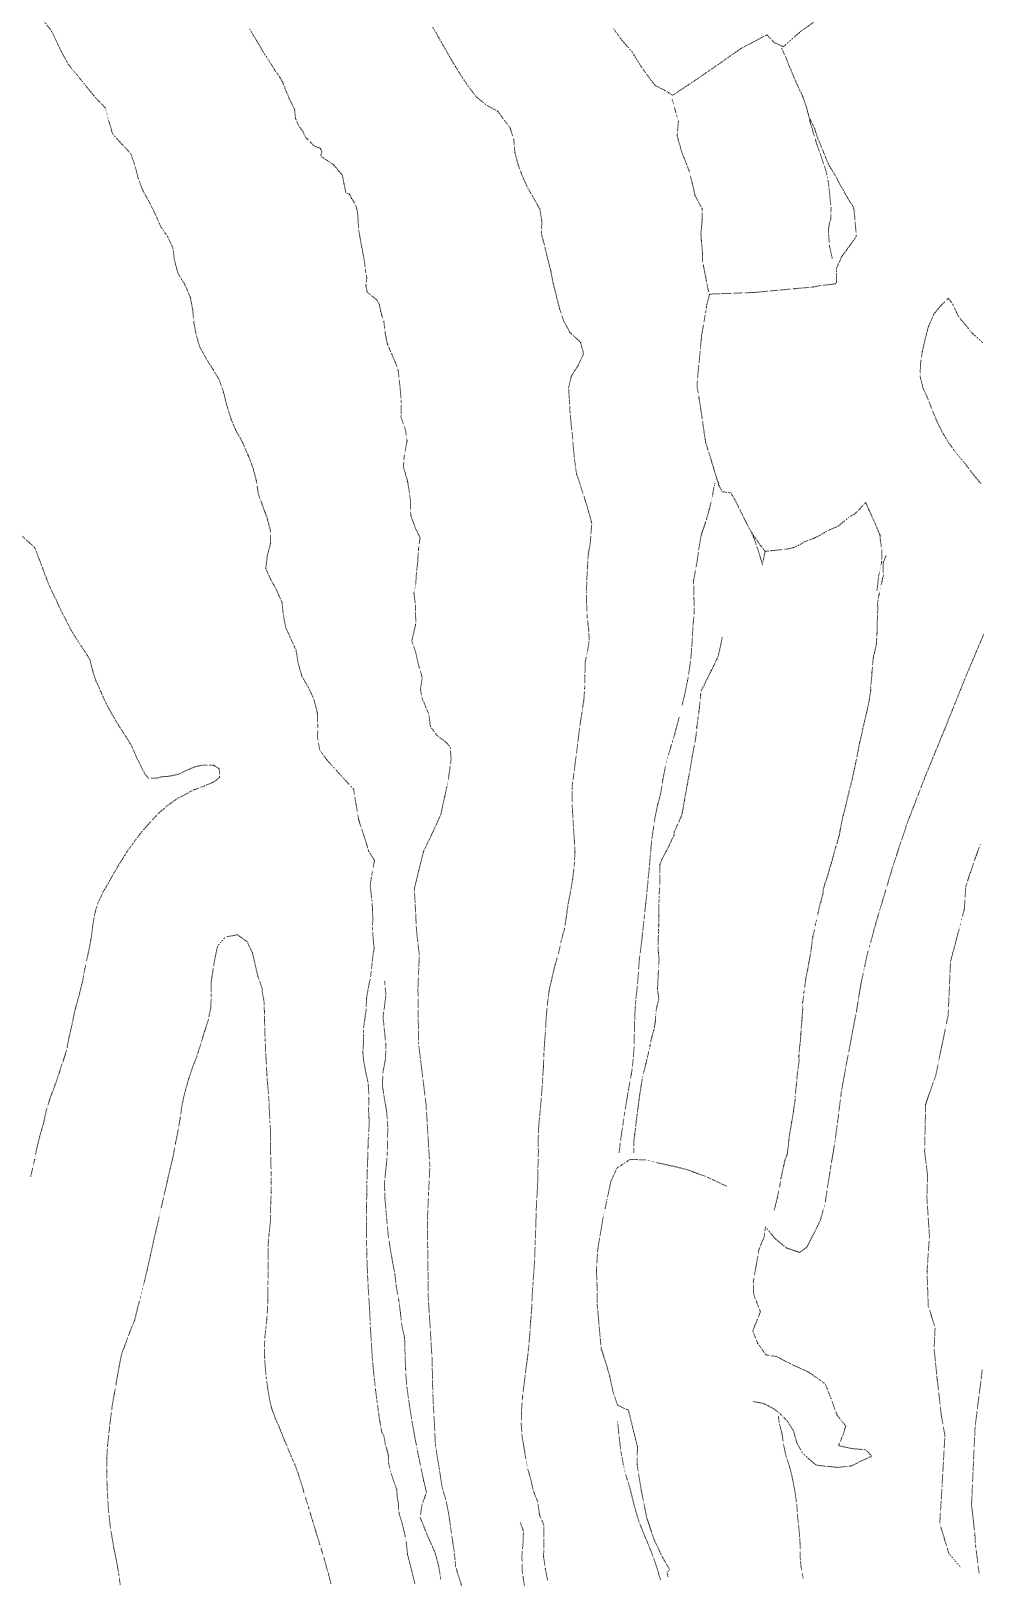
# Model space of a CAD drawing. Extents: x 682410 to 689460, y 7661803 to 7669124.
# Drawn here: x 684508 to 684830, y 7664676 to 7665201 of the extents above; entities that cross this region are included whole.
import ezdxf

# ---------------------------------------------------------------- set-up
doc = ezdxf.new("R2010")
doc.units = 0
doc.header["$MEASUREMENT"] = 0
doc.linetypes.add('DOT', pattern=[0.25, 0, -0.25])
doc.layers.add('02 TOE_Line', color=1, linetype='DOT', lineweight=20)

msp = doc.modelspace()

# ---------------------------------------------------------------- linework, layer by layer
at = {"layer": '02 TOE_Line'}
for points in [[(684705.71, 7665202.23, 4104.49), (684708.58, 7665198.22, 4104.61), (684712.2, 7665194.04, 4104.77), (684715.24, 7665189.1, 4104.85), (684718.39, 7665184.81, 4105.11), (684719.97, 7665182.75, 4105.1), (684723.19, 7665181.1, 4105.95), (684725.91, 7665179.4, 4106.43), (684732.8, 7665183.96, 4112.33), (684742.56, 7665190.66, 4120.8), (684749.02, 7665195.22, 4126.47), (684757.92, 7665199.92, 4133.47), (684760.35, 7665197.33, 4133.32), (684763.5, 7665195.89, 4133.72), (684769.53, 7665201.17, 4139.16), (684780.01, 7665208.58, 4147.79)], [(684638.36, 7664673.88, 4084.79), (684637.22, 7664678.65, 4084.39), (684635.86, 7664683.9, 4083.95), (684635.49, 7664687.73, 4083.63), (684634.72, 7664691.68, 4083.3), (684633.92, 7664694.86, 4083.03), (684632.88, 7664698.26, 4082.74), (684632.81, 7664701.05, 4082.52), (684632.38, 7664703.4, 4082.32), (684632.2, 7664706.05, 4082.1), (684631.43, 7664707.99, 4081.93), (684630.04, 7664712.08, 4081.58), (684629.4, 7664715.25, 4081.32), (684629.35, 7664717.91, 4081.1), (684628.38, 7664720.93, 4080.84), (684627.85, 7664724.04, 4080.58), (684627.11, 7664725.41, 4080.72), (684626.51, 7664729, 4080.41), (684625.95, 7664732.64, 4080.13), (684625.45, 7664736.31, 4079.83), (684624.98, 7664740.03, 4079.57), (684624.55, 7664743.78, 4079.28), (684624.18, 7664747.58, 4078.98), (684623.87, 7664751.37, 4078.71), (684623.62, 7664755.19, 4078.44), (684623.38, 7664758.99, 4078.16), (684623.19, 7664762.8, 4077.87), (684623.02, 7664766.65, 4077.59), (684622.79, 7664770.47, 4077.28), (684622.54, 7664774.29, 4076.95), (684622.34, 7664778.17, 4076.65), (684622.16, 7664782.09, 4076.33), (684622.04, 7664786.05, 4075.99), (684621.97, 7664790.05, 4075.64), (684621.92, 7664794.07, 4075.29), (684621.95, 7664798.08, 4074.89), (684621.96, 7664802.14, 4074.54), (684622.02, 7664806.16, 4074.17), (684622.1, 7664810.21, 4073.82), (684622.21, 7664814.28, 4073.55), (684622.35, 7664818.3, 4073.23), (684622.46, 7664822.35, 4072.89), (684622.62, 7664826.4, 4072.55), (684622.87, 7664830.42, 4072.19), (684622.78, 7664832.21, 4071.7), (684622.64, 7664834.99, 4071.47), (684622.75, 7664838.73, 4071.17), (684622.64, 7664842.22, 4070.88), (684622.41, 7664844.5, 4070.69), (684621.63, 7664847.97, 4070.4), (684620.93, 7664851.78, 4070.09), (684620.71, 7664854.36, 4069.86), (684620.96, 7664858.27, 4069.49), (684620.88, 7664861.96, 4069.27), (684621.33, 7664865.5, 4069.02), (684621.84, 7664869.08, 4068.81), (684621.95, 7664872.77, 4068.41), (684622.57, 7664876.42, 4068.17), (684623.32, 7664880.02, 4067.88), (684623.84, 7664884.48, 4067.4), (684624.22, 7664888.08, 4067.22), (684624.54, 7664889.62, 4067.32), (684624.27, 7664892.32, 4066.9), (684624.01, 7664896.12, 4066.71), (684624.06, 7664900.24, 4066.43), (684623.99, 7664902.87, 4066.21), (684623.79, 7664906.22, 4065.88), (684623.2, 7664910.91, 4065.7), (684623.71, 7664914.58, 4065.57), (684624.69, 7664919.55, 4065.83), (684622.77, 7664922.55, 4065.58), (684621.02, 7664928.01, 4065.26), (684619.26, 7664933.47, 4064.93), (684618.43, 7664938.55, 4064.86), (684617.6, 7664943.64, 4064.79), (684611.24, 7664950.62, 4064.61), (684608.37, 7664953.81, 4064.55), (684606.03, 7664957.12, 4064.52), (684605.33, 7664961.39, 4064.58), (684605.4, 7664965.52, 4064.43), (684605.23, 7664969.81, 4064.31), (684604.11, 7664974.18, 4064.2), (684602.29, 7664978.2, 4064.21), (684600.03, 7664982.02, 4064.17), (684598.76, 7664986.39, 4064.18), (684598.03, 7664990.93, 4064.18), (684596.26, 7664994.76, 4064.17), (684594.49, 7664998.77, 4064.13), (684593.66, 7665003.13, 4064.1), (684593.27, 7665007.15, 4064.05), (684591.47, 7665011.14, 4064.08), (684589.41, 7665015.02, 4064.05), (684587.7, 7665018.65, 4064.07), (684588.26, 7665022.99, 4064.04), (684589.37, 7665027.14, 4064.02), (684589.36, 7665031.38, 4064.02), (684588.2, 7665035.78, 4064.02), (684586.84, 7665039.55, 4064.03), (684585.26, 7665043.82, 4063.96), (684584.51, 7665048.6, 4063.98), (684583.47, 7665052.68, 4063.95), (684581.73, 7665057.17, 4064.01), (684579.85, 7665061.52, 4063.94), (684577.54, 7665065.63, 4063.92), (684575.94, 7665069.4, 4063.87), (684574.54, 7665073.97, 4063.84), (684573.35, 7665078.56, 4063.78), (684572.05, 7665082.53, 4063.76), (684569.82, 7665086.25, 4063.72), (684567.4, 7665090.1, 4063.73), (684565.32, 7665093.89, 4063.74), (684564.13, 7665097.88, 4063.79), (684563.31, 7665102.27, 4063.88), (684562.92, 7665106.5, 4063.92), (684562.12, 7665110.76, 4063.91), (684560.27, 7665115.07, 4063.88), (684557.86, 7665119.09, 4063.83), (684556.67, 7665123.49, 4063.81), (684556.21, 7665127.52, 4063.8), (684554.54, 7665131.16, 4063.84), (684551.9, 7665135.07, 4063.81), (684550.19, 7665139.11, 4063.8), (684548.07, 7665143.23, 4063.82), (684545.94, 7665147.13, 4063.85), (684544.42, 7665151.23, 4063.81), (684543.37, 7665155.16, 4063.81), (684541.82, 7665159.66, 4063.81), (684538.73, 7665162.94, 4063.78), (684535.71, 7665166.31, 4063.79), (684534.34, 7665170.89, 4063.78), (684533.31, 7665175.02, 4063.68), (684529.95, 7665178.55, 4063.62), (684524.7, 7665184.97, 4063.61), (684520.69, 7665189.84, 4063.65), (684518.35, 7665194.12, 4063.7), (684515, 7665201.18, 4063.81), (684510.84, 7665206.49, 4063.81)], [(684654.59, 7664672.14, 4088.65), (684652.22, 7664679.65, 4087.6), (684651.8, 7664684.46, 4087.58), (684650.72, 7664691.56, 4087.03), (684649.87, 7664697.78, 4086.35), (684648.79, 7664702.84, 4085.52), (684647.67, 7664706.43, 4085.21), (684646.43, 7664714.36, 4084.07), (684645.32, 7664721.36, 4082.78), (684645.01, 7664728.3, 4081.61), (684644.76, 7664732.51, 4080.92), (684644.45, 7664739.01, 4079.63), (684644.33, 7664744.84, 4079.05), (684644.2, 7664750.78, 4078.64), (684644.02, 7664753.32, 4078.57), (684643.53, 7664761.67, 4078.09), (684642.95, 7664770.18, 4077.67), (684642.84, 7664779.19, 4077.17), (684642.72, 7664788.2, 4076.68), (684642.61, 7664797.21, 4076.19), (684643.03, 7664806.47, 4075.85), (684643.46, 7664815.72, 4075.51), (684643.03, 7664822.7, 4075.15), (684642.6, 7664829.68, 4074.8), (684642.18, 7664836.66, 4074.45), (684641.32, 7664843.58, 4074), (684640.47, 7664850.5, 4073.54), (684639.62, 7664857.41, 4073.09), (684639.52, 7664866.76, 4072.51), (684639.42, 7664876.11, 4071.92), (684639.65, 7664881.73, 4071.86), (684639.87, 7664887.34, 4071.79), (684638.94, 7664895.64, 4070.77), (684638.57, 7664902.77, 4070.02), (684638.2, 7664909.91, 4069.28), (684639.74, 7664916.24, 4068.72), (684641.28, 7664922.57, 4068.16), (684644.35, 7664928.89, 4067.67), (684647.25, 7664935.33, 4067.26), (684648.51, 7664941.28, 4067.1), (684649.77, 7664947.22, 4066.94), (684650.69, 7664953.91, 4066.65), (684650.38, 7664958.1, 4066.55), (684648.9, 7664959.72, 4066.75), (684646.03, 7664961.85, 4066.98), (684643.64, 7664964.99, 4067.05), (684643.15, 7664969.17, 4067.21), (684640.87, 7664974.48, 4066.52), (684640.25, 7664977.7, 4066.79), (684640.89, 7664981.54, 4067.65), (684639.58, 7664985.97, 4067.49), (684638.68, 7664990.05, 4067.55), (684637.35, 7664994.1, 4067.14), (684638.67, 7664999.83, 4067.75), (684638.59, 7665005.94, 4067.51), (684638.04, 7665010.36, 4067.48), (684638.66, 7665013.2, 4067.55), (684638.88, 7665016.92, 4067.34), (684639.33, 7665020.8, 4067.41), (684639.59, 7665025.29, 4067.39), (684640.16, 7665029.15, 4067.54), (684638.73, 7665031.97, 4067.12), (684636.96, 7665036.7, 4067.06), (684636.87, 7665041.92, 4067.02), (684635.92, 7665048.28, 4066.96), (684634.5, 7665053.22, 4067.18), (684634.67, 7665056.08, 4067.26), (684635.74, 7665062.2, 4067.33), (684635.11, 7665065.99, 4067.27), (684633.65, 7665070.24, 4067.35), (684633.79, 7665075.09, 4067.53), (684633.28, 7665080.84, 4067.79), (684632.72, 7665085.9, 4067.88), (684631.75, 7665088.68, 4067.94), (684630.12, 7665092.42, 4067.69), (684628.94, 7665095.19, 4067.88), (684628.34, 7665098.53, 4068), (684627.84, 7665102.53, 4068.03), (684626.74, 7665106.06, 4068.04), (684626.3, 7665108.49, 4068.18), (684625.37, 7665109.96, 4068.14), (684622.18, 7665112.52, 4067.63), (684621.74, 7665114.84, 4067.57), (684622.04, 7665117.56, 4067.97), (684621.7, 7665119.12, 4067.99), (684621.27, 7665122.92, 4068.17), (684620.71, 7665125.9, 4068.2), (684619.98, 7665129.72, 4068.21), (684619.35, 7665133.41, 4068.29), (684619.1, 7665136.61, 4068.3), (684618.91, 7665139.8, 4068.36), (684618.11, 7665142.5, 4068.39), (684616.8, 7665144.46, 4068.04), (684616.19, 7665145.83, 4067.81), (684614.94, 7665146.24, 4067.25), (684614.29, 7665149.44, 4067.75), (684613.78, 7665152.23, 4068.56), (684610.69, 7665155.86, 4068.58), (684606.38, 7665158.71, 4068.61), (684606.78, 7665160.19, 4068.62), (684606.34, 7665161.32, 4068.62), (684604.08, 7665162.24, 4068.63), (684601.17, 7665165.28, 4068.66), (684600.35, 7665167.09, 4068.67), (684599.01, 7665168.86, 4068.68), (684597.82, 7665171.6, 4068.69), (684597.53, 7665174.61, 4068.71), (684595.77, 7665178.11, 4068.73), (684594.2, 7665181.9, 4068.75), (684593.57, 7665183.63, 4068.76), (684592.66, 7665185.24, 4068.77), (684592.61, 7665185.31, 4068.77), (684592.45, 7665185.56, 4068.77), (684592.11, 7665186.06, 4068.78), (684590.69, 7665188.14, 4068.79), (684590.59, 7665188.29, 4068.79), (684590.36, 7665188.64, 4068.79), (684589.83, 7665189.49, 4068.8), (684587.35, 7665193.4, 4068.82), (684587.19, 7665193.64, 4068.82), (684586.45, 7665194.83, 4068.83), (684585.89, 7665195.79, 4068.84), (684585.45, 7665196.54, 4068.84), (684582.23, 7665201.97, 4068.87)], [(684683.44, 7664675.12, 4102.35), (684682.64, 7664679.13, 4102.3), (684682.1, 7664683.14, 4102.14), (684682.22, 7664693.62, 4101.85), (684680.69, 7664697.39, 4101.79), (684680.13, 7664701.63, 4101.47), (684678.58, 7664705.52, 4101.34), (684677.67, 7664709.69, 4101.34), (684676.94, 7664712.07, 4100.85), (684676.14, 7664715.59, 4100.86), (684675.51, 7664719.7, 4100.96), (684674.8, 7664723.82, 4101.1), (684674.5, 7664728.13, 4101.14), (684674.6, 7664732.83, 4101.19), (684674.93, 7664737.3, 4101.22), (684675.44, 7664741.43, 4101.25), (684676, 7664746.05, 4101.28), (684676.55, 7664750.06, 4101.36), (684677.03, 7664754.28, 4101.45), (684677.41, 7664758.68, 4101.53), (684677.69, 7664763.08, 4101.53), (684678.05, 7664767.38, 4101.55), (684678.21, 7664771.65, 4101.52), (684678.49, 7664775.91, 4101.52), (684678.82, 7664780.23, 4101.55), (684679.06, 7664784.64, 4101.57), (684679.22, 7664789.12, 4101.61), (684679.39, 7664793.68, 4101.64), (684679.52, 7664798.17, 4101.77), (684679.65, 7664802.59, 4101.84), (684679.94, 7664806.98, 4101.84), (684680.15, 7664811.37, 4101.89), (684680.19, 7664815.81, 4101.89), (684680.31, 7664820.25, 4101.99), (684680.27, 7664824.66, 4102), (684680.42, 7664829.04, 4102.1), (684680.8, 7664833.39, 4102.18), (684681.22, 7664837.58, 4102.33), (684681.53, 7664841.65, 4102.31), (684681.8, 7664845.65, 4102.34), (684682.05, 7664849.66, 4102.41), (684682.19, 7664853.79, 4102.4), (684682.45, 7664857.91, 4102.39), (684682.75, 7664862.07, 4102.4), (684682.97, 7664866.17, 4102.37), (684683.42, 7664871.09, 4102.43), (684683.99, 7664875.51, 4102.47), (684685.01, 7664879.94, 4102.44), (684686.01, 7664884.19, 4102.38), (684687.23, 7664888.2, 4102.48), (684688.09, 7664892.41, 4102.33), (684689.22, 7664896.48, 4102.33), (684689.9, 7664900.93, 4102.23), (684690.43, 7664904.93, 4102.16), (684691.3, 7664909.17, 4102.27), (684691.97, 7664913.15, 4102.23), (684692.5, 7664917.61, 4102.18), (684692.76, 7664922.35, 4102.14), (684692.47, 7664927.18, 4102.14), (684692.17, 7664931.87, 4102.16), (684691.9, 7664936.26, 4102.21), (684691.74, 7664940.44, 4102.13), (684691.78, 7664944.56, 4102.08), (684692.36, 7664949, 4102.17), (684692.87, 7664953.16, 4101.99), (684693.47, 7664957.46, 4102.01), (684693.95, 7664961.51, 4102.09), (684694.46, 7664965.57, 4102.17), (684695.08, 7664969.6, 4102.2), (684695.76, 7664973.94, 4102.28), (684696.03, 7664978.07, 4102.33), (684696.14, 7664982.51, 4102.39), (684696.19, 7664986.8, 4102.48), (684697.22, 7664991.76, 4102.51), (684697.59, 7664994.45, 4102.35), (684697.39, 7664998.07, 4102.56), (684696.9, 7665002.06, 4102.67), (684696.71, 7665006.3, 4102.85), (684696.67, 7665010.6, 4103), (684696.76, 7665014.92, 4103.28), (684696.99, 7665019.37, 4103.41), (684697.28, 7665023.52, 4103.52), (684697.98, 7665027.74, 4103.66), (684698.26, 7665031.84, 4103.78), (684698.48, 7665033.84, 4103.78), (684697.39, 7665038, 4103.87), (684695.87, 7665042.99, 4103.94), (684694.62, 7665046.82, 4104.16), (684693.29, 7665050.74, 4104.34), (684692.67, 7665054.94, 4104.5), (684692.26, 7665059.08, 4104.64), (684691.94, 7665063.07, 4104.75), (684691.49, 7665067.33, 4104.92), (684691.07, 7665071.66, 4104.94), (684690.83, 7665075.92, 4104.98), (684690.6, 7665080.07, 4104.92), (684691.5, 7665084.03, 4104.79), (684693.81, 7665087.63, 4104.77), (684695.65, 7665091.59, 4104.77), (684694.63, 7665095.52, 4104.67), (684690.99, 7665098.88, 4104.47), (684688.84, 7665102.9, 4104.42), (684687.5, 7665106.99, 4104.38), (684686.5, 7665110.93, 4104.36), (684685.33, 7665115.55, 4104.35), (684684.5, 7665119.88, 4104.34), (684683.45, 7665123.89, 4104.24), (684682.45, 7665128.21, 4104.21), (684681.38, 7665132.25, 4104.18), (684681.47, 7665136.85, 4104.08), (684680.81, 7665140.8, 4103.99), (684678.74, 7665144.44, 4103.92), (684676.65, 7665148.03, 4103.81), (684674.93, 7665151.85, 4103.7), (684673.41, 7665155.78, 4103.63), (684672.31, 7665160.08, 4103.5), (684671.98, 7665164.34, 4103.49), (684670.71, 7665168.31, 4103.37), (684666.44, 7665174.05, 4103.17), (684662.74, 7665176, 4103.07), (684659.29, 7665178.83, 4102.98), (684656.66, 7665182.22, 4102.85), (684654.32, 7665185.7, 4102.71), (684652.15, 7665189.15, 4102.63), (684649.95, 7665192.85, 4102.49), (684647.96, 7665196.33, 4102.39), (684644.42, 7665202.6, 4102.06)], [(684762.94, 7665195.39, 4133.22), (684763.84, 7665193.37, 4133.37), (684764.64, 7665191.62, 4133.51), (684765.51, 7665189.29, 4133.57), (684765.97, 7665188.32, 4133.56), (684766.71, 7665186.52, 4133.45), (684767.39, 7665184.91, 4133.38), (684768.21, 7665183.03, 4133.31), (684768.86, 7665181.56, 4133.25), (684769.58, 7665180.08, 4133.18), (684769.65, 7665179.93, 4133.17), (684770.01, 7665179.17, 4133.12), (684770.06, 7665179.04, 4133.1), (684770.23, 7665178.52, 4133.05), (684770.58, 7665177.69, 4133.03), (684771.04, 7665176.41, 4133), (684771.47, 7665174.85, 4133.01), (684771.89, 7665173.34, 4133.01), (684772.41, 7665171.56, 4133.03), (684772.66, 7665171.04, 4133.03), (684772.73, 7665170.9, 4133.03), (684772.83, 7665170.7, 4133.04), (684773.51, 7665169.34, 4133.05), (684774.25, 7665167.84, 4133.06), (684774.46, 7665167.09, 4133.07), (684774.89, 7665165.61, 4133.1), (684775.52, 7665164.03, 4133.12), (684775.73, 7665163.52, 4133.13), (684776.01, 7665162.84, 4133.15), (684776.4, 7665161.91, 4133.17), (684778.81, 7665156.01, 4133.27), (684779.03, 7665155.64, 4133.28), (684779.71, 7665154.52, 4133.3), (684780.77, 7665152.78, 4133.33), (684781.04, 7665152.33, 4133.34), (684781.6, 7665151.41, 4133.35), (684782.02, 7665150.52, 4133.37), (684782.39, 7665149.81, 4133.4), (684783.13, 7665148.38, 4133.47), (684783.38, 7665147.97, 4133.49), (684784.01, 7665146.87, 4133.52), (684784.49, 7665146.05, 4133.54), (684785.02, 7665145.1, 4133.56), (684785.28, 7665144.63, 4133.57), (684786.18, 7665143.21, 4133.6), (684786.95, 7665141.94, 4133.62), (684786.97, 7665141.89, 4133.62), (684787.52, 7665140.64, 4133.65), (684788.31, 7665131.67, 4133.9), (684787.64, 7665130.47, 4133.93), (684783.34, 7665124.61, 4134.14), (684782.67, 7665123.05, 4134.18), (684781.61, 7665120.76, 4134.19), (684781.59, 7665120.39, 4134.29), (684781.56, 7665119.96, 4134.41), (684781.56, 7665117.73, 4135.1), (684781.57, 7665116.3, 4135.55), (684781.57, 7665116.2, 4135.58), (684781.54, 7665115.89, 4135.65), (684781.47, 7665115.73, 4135.65), (684781.04, 7665115.31, 4135.5), (684775.9, 7665114.73, 4132.3), (684773.78, 7665114.31, 4130.91), (684772.92, 7665114.23, 4130.32), (684772.79, 7665114.22, 4130.23), (684771.35, 7665114.08, 4129.25), (684767.26, 7665113.7, 4126.46), (684760.26, 7665113.05, 4121.69), (684758.04, 7665112.84, 4120.19), (684757.88, 7665112.83, 4120.07), (684753.93, 7665112.46, 4117.38), (684753.41, 7665112.41, 4117.03), (684738.51, 7665111.88, 4106.67), (684738.48, 7665111.76, 4106.67), (684738.46, 7665111.68, 4106.67), (684738.37, 7665111.34, 4106.67), (684738.22, 7665110.77, 4106.67), (684738.2, 7665110.68, 4106.67), (684737.86, 7665109.44, 4106.67), (684737.55, 7665108.3, 4106.67), (684737.53, 7665108.16, 4106.67), (684737.42, 7665107.5, 4106.67), (684737.13, 7665105.68, 4106.68), (684736.79, 7665103.66, 4106.7), (684735.91, 7665098.77, 4106.66), (684735.89, 7665098.67, 4106.66), (684735.74, 7665097.68, 4106.68), (684735.71, 7665097.25, 4106.68), (684735.63, 7665096.46, 4106.67), (684735.45, 7665094.61, 4106.65), (684735.38, 7665093.46, 4106.67), (684735.06, 7665090.43, 4106.62), (684735.01, 7665089.75, 4106.62), (684734.61, 7665085.96, 4106.56), (684734.61, 7665085.95, 4106.56), (684734.61, 7665085.94, 4106.56), (684734.19, 7665080.71, 4106.57), (684734.21, 7665080.59, 4106.57), (684734.76, 7665077.23, 4106.56), (684734.88, 7665076.45, 4106.55), (684735.27, 7665074.04, 4106.54), (684735.73, 7665071.07, 4106.52), (684736.64, 7665064.66, 4106.41), (684736.98, 7665062.49, 4106.39), (684737.06, 7665061.95, 4106.38), (684737.15, 7665061.35, 4106.37), (684737.59, 7665060.03, 4106.37), (684739.75, 7665053.06, 4106.23), (684739.82, 7665052.83, 4106.22), (684740.06, 7665052.06, 4106.21), (684740.75, 7665049.68, 4106.16), (684741.28, 7665048.15, 4106.18), (684741.34, 7665047.99, 4106.18), (684741.54, 7665047.24, 4106.15), (684741.73, 7665046.63, 4106.13), (684742.77, 7665044.77, 4106.37), (684745.67, 7665044.33, 4108.23), (684746.89, 7665042.3, 4108.55), (684747.07, 7665042, 4108.6), (684747.4, 7665041.29, 4108.64), (684748.61, 7665038.87, 4108.76), (684749.07, 7665037.95, 4108.8), (684750.2, 7665035.71, 4108.91), (684750.73, 7665034.66, 4108.96), (684750.82, 7665034.48, 4108.97), (684751.05, 7665034.05, 4108.98), (684751.24, 7665033.7, 4109), (684752.86, 7665030.69, 4109.13), (684753.3, 7665030.05, 4109.22), (684753.31, 7665030.03, 4109.22), (684753.37, 7665029.94, 4109.23), (684753.39, 7665029.92, 4109.24), (684754.66, 7665028.05, 4109.49), (684755.37, 7665027.01, 4109.63), (684755.69, 7665026.62, 4109.69), (684755.88, 7665026.38, 4109.72), (684755.96, 7665026.29, 4109.73), (684757.37, 7665024.51, 4109.96), (684765.06, 7665025.32, 4115.08), (684766.99, 7665025.81, 4116.47), (684768.66, 7665026.51, 4117.78), (684770.95, 7665027.86, 4119.71), (684771.68, 7665028.14, 4120.27), (684773.7, 7665028.9, 4121.81), (684774.21, 7665029.1, 4122.2), (684774.49, 7665029.2, 4122.42), (684779.17, 7665031.82, 4126.31), (684782.15, 7665033.08, 4128.64), (684786.25, 7665036.45, 4132.45), (684786.58, 7665036.61, 4132.72), (684786.93, 7665036.77, 4132.99), (684787.82, 7665037.21, 4133.71), (684791.52, 7665041.14, 4137.47), (684792.58, 7665038.6, 4137.21), (684792.7, 7665038.35, 4137.17), (684793.11, 7665037.49, 4137.05), (684793.75, 7665036.05, 4136.83), (684794.02, 7665035.43, 4136.73), (684794.82, 7665033.63, 4136.45), (684794.89, 7665033.45, 4136.42), (684795.81, 7665031.23, 4136.04), (684796.28, 7665030.1, 4135.85), (684796.45, 7665029.88, 4135.86), (684796.35, 7665029.22, 4135.86), (684796.97, 7665024.71, 4135.95), (684796.9, 7665020.67, 4135.93), (684795.88, 7665016.13, 4135.85), (684795.29, 7665010.94, 4136.39)], [(684725.75, 7665178.11, 4105.9), (684726.82, 7665174.26, 4105.51), (684727.88, 7665170.4, 4105.46), (684727.44, 7665165.57, 4105.49), (684729.11, 7665159.82, 4105.64), (684731.7, 7665153.33, 4105.91), (684732.61, 7665149.32, 4106.38), (684733.53, 7665145.31, 4106.41), (684735.93, 7665140.91, 4106.32), (684735.95, 7665137.2, 4106.55), (684735.84, 7665135.88, 4106.55), (684735.72, 7665134.51, 4106.54), (684735.52, 7665132.35, 4106.52), (684735.66, 7665130.49, 4106.52), (684735.7, 7665129.99, 4106.53), (684735.77, 7665129.22, 4106.54), (684736.09, 7665125.69, 4106.58), (684736.05, 7665125.07, 4106.52), (684736.03, 7665124.69, 4106.48), (684736, 7665124.11, 4106.43), (684736.13, 7665122.77, 4106.45), (684736.36, 7665121.59, 4106.47), (684736.48, 7665120.98, 4106.49), (684736.52, 7665120.8, 4106.49), (684736.58, 7665120.47, 4106.49), (684737.17, 7665117.51, 4106.56), (684737.18, 7665117.42, 4106.56), (684737.2, 7665117.35, 4106.56), (684737.27, 7665117.02, 4106.57), (684737.34, 7665116.67, 4106.58), (684737.35, 7665116.6, 4106.58), (684737.39, 7665116.43, 4106.58), (684738.02, 7665113.15, 4106.64), (684738.05, 7665113, 4106.64), (684738.08, 7665112.85, 4106.64), (684738.1, 7665112.72, 4106.64)], [(684780.14, 7665123.84, 4134.24), (684779.21, 7665128.08, 4134.07), (684778.86, 7665132.29, 4134.04), (684778.93, 7665134.99, 4133.98), (684779.66, 7665137.56, 4133.91), (684779.71, 7665141.22, 4133.74), (684779.26, 7665145.59, 4133.6), (684778.83, 7665149.71, 4133.48), (684777.96, 7665153.85, 4133.38), (684774.91, 7665162.66, 4133.21), (684772.44, 7665170.84, 4133.05)], [(684830.55, 7665047.58, 4159.49), (684827.61, 7665051.14, 4159.38), (684824.85, 7665054.79, 4159.27), (684822.1, 7665057.98, 4158.97), (684819.7, 7665061.37, 4158.7), (684817.45, 7665065.04, 4158.34), (684815.64, 7665068.75, 4158.19), (684814.07, 7665072.53, 4158.07), (684812.62, 7665076.29, 4157.91), (684810.9, 7665080.14, 4157.61), (684809.96, 7665084.05, 4157.37), (684810.1, 7665088.34, 4157.19), (684810.69, 7665092.34, 4157.12), (684811.71, 7665096.7, 4157.02), (684812.84, 7665101.03, 4156.95), (684814.67, 7665105.13, 4156.88), (684817.26, 7665108.23, 4156.95), (684819.6, 7665110.45, 4157.05), (684821.23, 7665108.13, 4157.05), (684822.85, 7665104.49, 4157.35), (684827.66, 7665098.58, 4158.05), (684831.23, 7665095.39, 4158.48)], [(684740.21, 7665047.61, 4106.04), (684739.48, 7665043.64, 4105.71), (684738.36, 7665038.73, 4105.35), (684737.16, 7665034.52, 4105.01), (684735.59, 7665029.92, 4104.63), (684734.77, 7665024.85, 4104.3), (684734.1, 7665020.34, 4103.99), (684733.03, 7665014.59, 4103.7), (684733.17, 7665008.4, 4103.54), (684733.22, 7665003.35, 4103), (684732.82, 7664999.26, 4102.93), (684732.57, 7664994.35, 4102.8), (684732.24, 7664989.57, 4102.71), (684731.67, 7664984.93, 4102.61), (684730.95, 7664980.55, 4102.47), (684730.14, 7664976.45, 4102.48), (684729.1, 7664972.09, 4102.49)], [(684507.9, 7664812.17, 4057.77), (684508.57, 7664815.1, 4058.01), (684509.25, 7664818.03, 4058.24), (684510.05, 7664822.16, 4058.62), (684511.13, 7664826.37, 4059.13), (684512.27, 7664830.32, 4059.49), (684513.17, 7664834.59, 4059.85), (684514.39, 7664838.51, 4060.14), (684515.91, 7664842.61, 4060.52), (684517.5, 7664847.09, 4060.88), (684518.76, 7664850.98, 4061.27), (684520.13, 7664855.17, 4061.61), (684520.98, 7664859.74, 4061.94), (684521.54, 7664862.17, 4062.14), (684522.09, 7664864.6, 4062.34), (684523.07, 7664869.3, 4062.66), (684524.34, 7664873.77, 4062.94), (684525.44, 7664878.11, 4063.15), (684526.3, 7664882.89, 4063.37), (684526.88, 7664885.47, 4063.52), (684527.45, 7664888.05, 4063.67), (684528.36, 7664892.66, 4063.86), (684528.88, 7664896.64, 4064.11), (684529.54, 7664901.06, 4064.32), (684530.74, 7664905.11, 4064.55), (684532.55, 7664908.92, 4064.81), (684533.87, 7664911.21, 4064.92), (684535.18, 7664913.5, 4065.02), (684536.46, 7664915.71, 4065.15), (684537.74, 7664917.93, 4065.27), (684539.16, 7664920.19, 4065.33), (684540.58, 7664922.46, 4065.4), (684542.97, 7664925.83, 4065.5), (684545.51, 7664929.14, 4065.6), (684548.28, 7664932.32, 4065.69), (684551.17, 7664935.39, 4065.77), (684554.39, 7664938.2, 4065.86), (684557.88, 7664940.68, 4065.93), (684560.34, 7664941.91, 4065.99), (684563.11, 7664943.43, 4065.98), (684566.9, 7664944.85, 4065.77), (684569.92, 7664946.1, 4065.39), (684572.07, 7664947.75, 4065.04), (684571.93, 7664950.67, 4064.88), (684569.97, 7664951.91, 4064.87), (684566.34, 7664951.87, 4064.77), (684563.92, 7664951.44, 4064.65), (684560.62, 7664950.05, 4064.64), (684557.98, 7664948.78, 4064.55), (684555.08, 7664948.16, 4064.52), (684552.54, 7664947.96, 4064.98), (684550.39, 7664947.45, 4064.96), (684547.88, 7664947.51, 4064.92), (684546.73, 7664948.88, 4064.8), (684544.31, 7664953.55, 4064.76), (684542.03, 7664958.71, 4064.7), (684539.87, 7664962.14, 4064.54), (684537.67, 7664965.55, 4064.45), (684535.49, 7664969.27, 4064.36), (684533.46, 7664972.95, 4064.31), (684531.69, 7664976.91, 4064.24), (684529.89, 7664980.92, 4064.19), (684528.65, 7664984.92, 4064.15), (684527.98, 7664987.83, 4064.11), (684521.74, 7664997.46, 4064.04), (684521.75, 7664997.49, 4064.07), (684518.3, 7665004.23, 4064.11), (684514.09, 7665013.09, 4064.09), (684509.28, 7665025.77, 4063.69), (684502.5, 7665031.95, 4063.35)], [(684757.33, 7665024.43, 4109.97), (684756.4, 7665019.94, 4110.29), (684756.03, 7665021.35, 4110.15), (684754.65, 7665025.78, 4109.68), (684753.15, 7665029.96, 4109.21)], [(684760.37, 7664800.82, 4134.57), (684760.7, 7664801.87, 4134.48), (684760.69, 7664801.9, 4134.49), (684761.04, 7664803.31, 4134.42), (684761.5, 7664805.18, 4134.32), (684761.53, 7664805.33, 4134.31), (684761.94, 7664807.28, 4134.24), (684762.25, 7664808.73, 4134.19), (684762.4, 7664809.64, 4134.19), (684762.7, 7664811.52, 4134.18), (684762.86, 7664812.28, 4134.19), (684762.97, 7664812.82, 4134.2), (684763.11, 7664813.46, 4134.21), (684763.63, 7664815.9, 4134.26), (684763.73, 7664816.26, 4134.27), (684763.77, 7664816.54, 4134.31), (684764.06, 7664817.8, 4134.39), (684764.8, 7664819.52, 4134.74), (684764.82, 7664819.68, 4134.74), (684764.93, 7664820.69, 4134.78), (684765.24, 7664822.94, 4134.92), (684765.28, 7664823.27, 4134.95), (684765.38, 7664824.42, 4135), (684765.56, 7664826.17, 4135.09), (684765.56, 7664826.2, 4135.09), (684765.67, 7664826.8, 4135.17), (684766.15, 7664829.43, 4135.51), (684766.25, 7664830.09, 4135.58), (684766.33, 7664830.53, 4135.63), (684766.41, 7664830.99, 4135.68), (684766.94, 7664834.14, 4136.03), (684766.97, 7664834.35, 4136.05), (684767.13, 7664835.51, 4136.13), (684767.5, 7664838.21, 4136.33), (684767.51, 7664838.4, 4136.33), (684767.51, 7664838.41, 4136.33), (684767.53, 7664839.07, 4136.33), (684767.61, 7664840, 4136.32), (684767.85, 7664842.9, 4136.31), (684767.91, 7664843.22, 4136.34), (684767.96, 7664843.42, 4136.36), (684768, 7664843.75, 4136.36), (684768.06, 7664844.52, 4136.37), (684768.31, 7664847.6, 4136.42), (684768.43, 7664848.02, 4136.48), (684768.46, 7664848.27, 4136.49), (684768.56, 7664849.08, 4136.52), (684768.87, 7664851.45, 4136.61), (684768.81, 7664852.17, 4136.52), (684768.81, 7664852.85, 4136.48), (684768.8, 7664853.1, 4136.47), (684768.82, 7664853.34, 4136.47), (684769.03, 7664856.25, 4136.51), (684769.06, 7664856.55, 4136.52), (684769.07, 7664856.77, 4136.53), (684769.24, 7664857.45, 4136.63), (684769.26, 7664857.55, 4136.64), (684769.46, 7664860.54, 4136.7), (684769.47, 7664860.73, 4136.7), (684769.54, 7664861.72, 4136.71), (684769.54, 7664861.73, 4136.71), (684769.61, 7664862.88, 4136.71), (684769.82, 7664865.08, 4136.75), (684769.83, 7664865.28, 4136.75), (684769.88, 7664866.17, 4136.75), (684769.89, 7664866.4, 4136.75), (684770.1, 7664869.08, 4136.79), (684770.07, 7664869.54, 4136.75), (684770.07, 7664870.1, 4136.71), (684769.92, 7664871.04, 4136.54), (684769.94, 7664871.09, 4136.56), (684770.17, 7664871.64, 4136.68), (684770.47, 7664874.58, 4136.7), (684770.51, 7664874.85, 4136.71), (684770.66, 7664875.88, 4136.72), (684770.8, 7664876.84, 4136.73), (684771.17, 7664879.49, 4136.75), (684771.22, 7664879.83, 4136.75), (684771.37, 7664880.56, 4136.8), (684771.78, 7664882.54, 4136.91), (684772.04, 7664883.99, 4136.96), (684772.17, 7664884.68, 4136.99), (684772.21, 7664884.87, 4136.99), (684772.7, 7664887.72, 4137.07), (684772.76, 7664888, 4137.09), (684772.94, 7664889.17, 4137.14), (684773.07, 7664889.97, 4137.19), (684773.33, 7664892.43, 4137.22), (684773.56, 7664893.69, 4137.24), (684773.66, 7664894.13, 4137.26), (684774.05, 7664895.8, 4137.35), (684774.35, 7664897.38, 4137.38), (684774.64, 7664898.81, 4137.41), (684774.7, 7664899.09, 4137.42), (684775.19, 7664901.09, 4137.52), (684775.36, 7664901.95, 4137.53), (684775.7, 7664903.45, 4137.54), (684775.93, 7664904.47, 4137.55), (684776.2, 7664905.3, 4137.62), (684776.51, 7664906.55, 4137.65), (684776.94, 7664908.07, 4137.69), (684777.08, 7664908.56, 4137.71), (684777.06, 7664909.58, 4137.52), (684777.38, 7664910.68, 4137.56), (684777.53, 7664911.23, 4137.57), (684777.91, 7664912.43, 4137.6), (684778.35, 7664913.86, 4137.63), (684778.7, 7664914.73, 4137.7), (684778.81, 7664915.31, 4137.66), (684778.82, 7664915.36, 4137.65), (684779.01, 7664916.02, 4137.67), (684779.6, 7664917.98, 4137.7), (684779.87, 7664918.84, 4137.73), (684780.14, 7664919.76, 4137.76), (684780.48, 7664920.91, 4137.79), (684780.55, 7664921.56, 4137.74), (684780.91, 7664922.75, 4137.78), (684781.27, 7664923.9, 4137.82), (684781.65, 7664925.14, 4137.86), (684781.74, 7664925.46, 4137.87), (684782.17, 7664926.88, 4137.92), (684782.44, 7664927.78, 4137.94), (684782.47, 7664927.91, 4137.94), (684782.74, 7664929.5, 4137.84), (684782.85, 7664930.06, 4137.81), (684783.03, 7664930.92, 4137.78), (684783.23, 7664931.93, 4137.75), (684783.66, 7664934.03, 4137.68), (684783.87, 7664934.85, 4137.67), (684784.01, 7664935.45, 4137.67), (684784.06, 7664935.64, 4137.67), (684784.72, 7664938.25, 4137.68), (684784.86, 7664938.87, 4137.69), (684784.97, 7664939.32, 4137.71), (684785.63, 7664942.04, 4137.79), (684785.63, 7664942.07, 4137.8), (684786.05, 7664943.69, 4137.81), (684786.15, 7664944.1, 4137.82), (684786.74, 7664946.52, 4137.82), (684786.86, 7664947.02, 4137.82), (684787.06, 7664947.97, 4137.8), (684787.42, 7664949.65, 4137.76), (684787.67, 7664950.78, 4137.74), (684787.92, 7664951.88, 4137.71), (684788.04, 7664952.48, 4137.69), (684788.38, 7664954.11, 4137.62), (684788.59, 7664955.19, 4137.57), (684788.82, 7664956.32, 4137.5), (684788.93, 7664956.9, 4137.46), (684789.28, 7664958.76, 4137.32), (684789.46, 7664959.61, 4137.27), (684789.69, 7664960.6, 4137.22), (684789.69, 7664960.62, 4137.22), (684790.29, 7664963.25, 4137.07), (684790.55, 7664964.53, 4137.02), (684790.63, 7664964.93, 4137), (684791.11, 7664966.83, 4136.99), (684791.25, 7664967.48, 4136.97), (684791.79, 7664969.79, 4136.89), (684792.09, 7664971.1, 4136.85), (684792.44, 7664972.68, 4136.78), (684792.49, 7664972.91, 4136.77), (684792.71, 7664974.17, 4136.63), (684792.75, 7664974.43, 4136.6), (684793.22, 7664977.27, 4136.28), (684793.13, 7664978.32, 4136.33), (684793.26, 7664979.25, 4136.23), (684793.38, 7664980.18, 4136.14), (684793.47, 7664980.85, 4136.07), (684793.57, 7664982.91, 4135.95), (684793.62, 7664983.37, 4135.95), (684793.84, 7664985.98, 4135.95), (684793.98, 7664987.71, 4135.96), (684794.01, 7664988.07, 4135.96), (684794.07, 7664988.37, 4135.99), (684794.11, 7664988.54, 4136.01), (684794.48, 7664990.15, 4136.16), (684795.08, 7664992.75, 4136.41), (684795.08, 7664992.78, 4136.41), (684795.11, 7664993.22, 4136.41), (684795.29, 7664995.8, 4136.43), (684795.32, 7664996.62, 4136.45), (684795.35, 7664997.31, 4136.47), (684795.36, 7664998.11, 4136.48), (684795.36, 7664998.18, 4136.48), (684795.4, 7665000.69, 4136.51), (684795.49, 7665001.96, 4136.48), (684795.59, 7665005.93, 4136.26), (684795.46, 7665006.06, 4136.16), (684795.51, 7665006.5, 4136.17), (684795.59, 7665007.29, 4136.16), (684795.7, 7665008.34, 4136.16), (684796.03, 7665009.88, 4136.29), (684796.09, 7665010.02, 4136.3), (684797.02, 7665014.24, 4136.01), (684797.12, 7665014.85, 4135.95), (684797.2, 7665015.32, 4135.9), (684797.48, 7665016.12, 4135.92), (684797.44, 7665020.67, 4135.95), (684798.46, 7665023.17, 4136.02)], [(684712.7, 7664820.2, 4104.16), (684712.69, 7664821.77, 4104.17), (684712.7, 7664823.7, 4104.19), (684712.7, 7664823.84, 4104.19), (684713.01, 7664826.35, 4104.2), (684713.02, 7664826.44, 4104.2), (684713.24, 7664828.21, 4104.2), (684713.55, 7664830.93, 4104.18), (684713.57, 7664831.11, 4104.18), (684713.86, 7664833.31, 4104.17), (684713.92, 7664833.78, 4104.17), (684714.14, 7664835.29, 4104.18), (684714.17, 7664835.5, 4104.18), (684714.43, 7664837.52, 4104.17), (684714.55, 7664838.47, 4104.16), (684714.68, 7664839.56, 4104.16), (684714.76, 7664840.04, 4104.16), (684715.06, 7664841.94, 4104.16), (684715.25, 7664843.14, 4104.17), (684715.45, 7664844.5, 4104.16), (684715.57, 7664845.2, 4104.17), (684716.17, 7664847.68, 4104.19), (684716.18, 7664847.75, 4104.19), (684716.42, 7664848.73, 4104.21), (684716.85, 7664850.59, 4104.22), (684717.23, 7664852.22, 4104.23), (684717.39, 7664852.92, 4104.23), (684717.4, 7664852.96, 4104.23), (684717.76, 7664854.49, 4104.24), (684718.24, 7664856.66, 4104.25), (684718.31, 7664856.99, 4104.25), (684718.36, 7664857.21, 4104.25), (684718.8, 7664859.41, 4104.24), (684719.24, 7664861.06, 4104.23), (684719.36, 7664861.56, 4104.23), (684719.43, 7664861.82, 4104.23), (684719.57, 7664861.96, 4104.23), (684720.01, 7664864.53, 4104.22), (684720.08, 7664865.49, 4104.22), (684720.12, 7664866.13, 4104.21), (684720.19, 7664867.27, 4104.19), (684720.4, 7664869.01, 4104.17), (684720.59, 7664869.93, 4104.16), (684720.8, 7664870.77, 4104.17), (684720.96, 7664871.44, 4104.17), (684721.19, 7664872.5, 4104.18), (684720.97, 7664874.35, 4104.18), (684720.88, 7664875.09, 4104.18), (684720.78, 7664875.93, 4104.19), (684720.79, 7664876.02, 4104.19), (684720.93, 7664878.84, 4104.2), (684720.93, 7664878.95, 4104.2), (684721.03, 7664881.16, 4104.21), (684721.13, 7664883.3, 4104.21), (684721.13, 7664883.35, 4104.21), (684721.31, 7664885.8, 4104.21), (684721.25, 7664886.45, 4104.2), (684721.07, 7664888.39, 4104.18), (684720.97, 7664889.44, 4104.17), (684721.03, 7664891.57, 4104.15), (684721.01, 7664892.21, 4104.11), (684720.99, 7664892.67, 4104.09), (684721.01, 7664892.94, 4104.09), (684721.13, 7664894.97, 4104.11), (684721.16, 7664896.14, 4104.13), (684721.18, 7664897.5, 4104.13), (684721.18, 7664897.63, 4104.13), (684721.19, 7664897.8, 4104.13), (684721.2, 7664898.19, 4104.13), (684721.2, 7664900.84, 4104.16), (684721.2, 7664902.35, 4104.17), (684721.2, 7664902.41, 4104.17), (684721.21, 7664903.11, 4104.17), (684721.27, 7664905.28, 4104.18), (684721.31, 7664906.99, 4104.19), (684721.33, 7664908.05, 4104.19), (684721.51, 7664910.17, 4104.2), (684721.53, 7664911.09, 4104.16), (684721.62, 7664918.17, 4103.85), (684722.02, 7664919.22, 4103.81), (684722.21, 7664919.74, 4103.78), (684722.29, 7664919.93, 4103.78), (684722.42, 7664920.21, 4103.77), (684722.59, 7664920.59, 4103.78), (684723.09, 7664921.51, 4103.83), (684724.35, 7664923.81, 4103.96), (684725.43, 7664926.14, 4103.98), (684726.39, 7664928.11, 4104.02), (684726.49, 7664929.25, 4103.76), (684727.46, 7664931.41, 4103.76), (684728.72, 7664934.2, 4103.76), (684728.95, 7664934.72, 4103.75), (684729.16, 7664935.7, 4103.74), (684729.2, 7664935.9, 4103.74), (684729.4, 7664936.84, 4103.73), (684729.83, 7664939.42, 4103.7), (684729.93, 7664940.02, 4103.7), (684730.09, 7664940.98, 4103.69), (684730.14, 7664941.25, 4103.69), (684730.59, 7664943.64, 4103.67), (684730.74, 7664944.5, 4103.65), (684730.9, 7664945.37, 4103.63), (684731.05, 7664946.2, 4103.62), (684731.41, 7664948.13, 4103.59), (684731.63, 7664949.24, 4103.59), (684731.78, 7664949.98, 4103.58), (684731.84, 7664950.31, 4103.58), (684732.23, 7664952.75, 4103.54), (684732.28, 7664953.14, 4103.53), (684732.46, 7664954.35, 4103.51), (684732.56, 7664954.87, 4103.5), (684733.02, 7664957.24, 4103.47), (684733.05, 7664957.41, 4103.47), (684733.27, 7664958.4, 4103.48), (684733.52, 7664959.72, 4103.49), (684733.79, 7664961.57, 4103.45), (684733.85, 7664961.95, 4103.44), (684733.86, 7664962.11, 4103.44), (684734.14, 7664964.81, 4103.41), (684734.16, 7664965, 4103.41), (684734.23, 7664965.7, 4103.4), (684734.37, 7664966.79, 4103.39), (684734.61, 7664968.48, 4103.38), (684734.78, 7664969.64, 4103.37), (684734.85, 7664970.25, 4103.37), (684734.99, 7664971.44, 4103.36), (684735.15, 7664972.99, 4103.34), (684735.43, 7664975.7, 4103.29), (684735.49, 7664976.17, 4103.29), (684735.6, 7664977.12, 4103.28), (684737.08, 7664980.08, 4103.28), (684737.43, 7664980.82, 4103.27), (684737.53, 7664981.03, 4103.27), (684739.04, 7664984.05, 4103.26), (684739.9, 7664985.76, 4103.27), (684740.94, 7664987.91, 4103.24), (684741.28, 7664988.59, 4103.24), (684741.98, 7664991.42, 4103.3), (684742.87, 7664995.77, 4103.13)], [(684753.37, 7664735.76, 4131.85), (684756.66, 7664735.18, 4132.17), (684760.04, 7664733.44, 4131.64), (684762.46, 7664731.61, 4132.08), (684764.89, 7664729.1, 4132.85), (684766.94, 7664725.82, 4132.73), (684768.17, 7664721.62, 4131.54), (684770.22, 7664718.05, 4131.5), (684774.64, 7664714.18, 4131.56), (684781.89, 7664713.41, 4131.8), (684786.7, 7664713.95, 4131.87), (684790.35, 7664715.8, 4132.3), (684793.6, 7664717.2, 4132.83), (684791.48, 7664719.4, 4133.67), (684787, 7664719.76, 4133.56), (684782.26, 7664720.74, 4133.99), (684783.57, 7664723.96, 4134.02), (684784.72, 7664727.44, 4134.23), (684781.75, 7664731.15, 4134.49), (684779.69, 7664736.89, 4134.92), (684777.66, 7664741.85, 4134.97), (684772.18, 7664745.72, 4135.64), (684766.21, 7664748.45, 4136.14), (684761.28, 7664751.04, 4136.31), (684757.66, 7664751.6, 4136.37), (684754.83, 7664755.51, 4136.49), (684753.1, 7664759.72, 4136.64), (684755.73, 7664766.24, 4136.43), (684753.44, 7664772.2, 4135.83), (684753.31, 7664776.47, 4135.63), (684755.23, 7664787.41, 4135.55), (684757.02, 7664791.74, 4135.45), (684757.43, 7664795.09, 4135.12), (684760.72, 7664791.1, 4135.69), (684764.58, 7664787.94, 4136.18), (684769.06, 7664786.41, 4136.91), (684771.48, 7664788.2, 4137.21), (684774.06, 7664793.21, 4137.74), (684776.1, 7664797.36, 4138.42), (684777.67, 7664802.98, 4139.21), (684778.25, 7664806.93, 4139.65), (684779.68, 7664815.88, 4140.55), (684781.02, 7664823.91, 4141.49), (684782.14, 7664832.27, 4142.26), (684783.22, 7664841.02, 4142.99), (684784.82, 7664849.8, 4143.8), (684786.59, 7664859.14, 4144.48), (684788.35, 7664868.35, 4145.17), (684789.88, 7664877.66, 4145.88), (684791.89, 7664887.11, 4146.52), (684794.27, 7664895.88, 4147.1), (684796.71, 7664904.27, 4147.71), (684800.9, 7664918.06, 4148.72), (684805.28, 7664931.37, 4149.73), (684808.44, 7664939.68, 4150.53), (684811.56, 7664947.66, 4151.32), (684814.83, 7664955.68, 4151.94), (684818.15, 7664963.72, 4152.62), (684821.39, 7664971.79, 4153.28), (684824.67, 7664980.01, 4153.82), (684828.07, 7664988.11, 4154.4), (684831.57, 7664996.4, 4155.04)], [(684728.11, 7664968.16, 4102.46), (684727.02, 7664963.9, 4102.35), (684725.77, 7664959.64, 4102.35), (684724.5, 7664955.45, 4102.38), (684723.42, 7664951.25, 4102.41), (684722.59, 7664946.99, 4102.37), (684721.92, 7664942.68, 4102.27), (684720.85, 7664938.52, 4102.35), (684720.01, 7664934.44, 4102.35), (684719.38, 7664930.4, 4102.28), (684718.79, 7664926.24, 4102.25), (684718.4, 7664921.96, 4102.18), (684718.04, 7664917.53, 4102.22), (684716.79, 7664904.93, 4102.17), (684716.3, 7664900.23, 4102.15), (684715.78, 7664895.46, 4102.19), (684715.25, 7664890.65, 4102.24), (684714.57, 7664885.82, 4102.3), (684714.21, 7664880.25, 4102.35), (684713.85, 7664876.08, 4102.36), (684713.39, 7664872.07, 4102.37), (684713.12, 7664868.03, 4102.34), (684712.97, 7664863.96, 4102.21), (684712.9, 7664859.77, 4102.09), (684712.79, 7664855.46, 4102), (684712.43, 7664851.12, 4101.97), (684711.87, 7664846.8, 4102.03), (684711.06, 7664842.5, 4102.05), (684710.34, 7664838.24, 4102.08), (684709.64, 7664833.9, 4102.07), (684708.96, 7664829.46, 4102.05), (684708.31, 7664824.95, 4102.06), (684707.7, 7664820.25, 4102.01)], [(684823.69, 7664679.48, 4130.64), (684819.74, 7664684.15, 4131.35), (684816.63, 7664694.31, 4131.98), (684817.44, 7664707.44, 4132.89), (684818.38, 7664724.14, 4133.98), (684817.18, 7664731.02, 4134.27), (684815.77, 7664743.29, 4135.17), (684814.72, 7664753.62, 4136.06), (684815.05, 7664760.87, 4136.67), (684812.72, 7664768.26, 4137.46), (684812.32, 7664780.05, 4138.57), (684813.13, 7664792.05, 4139.25), (684812.27, 7664804.99, 4140.63), (684812.5, 7664812.41, 4141.17), (684811.5, 7664820.71, 4141.57), (684811.84, 7664836.7, 4142.93), (684815.38, 7664846.98, 4143.76), (684819.49, 7664866.99, 4145.43), (684820.29, 7664885.22, 4146.65), (684824.96, 7664902.84, 4147.98), (684825.47, 7664910.67, 4148.5), (684827.02, 7664915.49, 4148.89), (684828.68, 7664920.28, 4149.28), (684830.38, 7664925.03, 4149.65)], [(684609.88, 7664673.84, 4084.06), (684608.97, 7664677.44, 4083.76), (684608.02, 7664680.87, 4083.49), (684607.05, 7664684.16, 4083.24), (684606.06, 7664687.34, 4083.01), (684605.11, 7664690.45, 4082.81), (684604.19, 7664693.42, 4082.59), (684603.3, 7664696.38, 4082.36), (684602.43, 7664699.31, 4082.14), (684601.5, 7664702.25, 4081.91), (684600.6, 7664705.34, 4081.67), (684599.66, 7664708.45, 4081.41), (684598.67, 7664711.53, 4081.17), (684597.56, 7664714.49, 4080.92), (684596.31, 7664717.34, 4080.7), (684595.15, 7664720.13, 4080.48), (684593.7, 7664723.49, 4080.29), (684592.38, 7664726.87, 4080.17), (684590.93, 7664730.16, 4079.95), (684589.64, 7664733.75, 4079.68), (684588.86, 7664737.36, 4079.41), (684588.33, 7664740.79, 4079.18), (684587.86, 7664744.11, 4078.95), (684587.57, 7664747.21, 4078.72), (684587.36, 7664750.7, 4078.55), (684587.29, 7664754.23, 4078.32), (684587.41, 7664757.52, 4078.12), (684587.76, 7664760.62, 4077.88), (684588.08, 7664763.66, 4077.63), (684588.31, 7664766.82, 4077.4), (684588.44, 7664770.16, 4077.16), (684588.47, 7664773.39, 4076.91), (684588.49, 7664776.59, 4076.69), (684588.53, 7664780, 4076.42), (684588.58, 7664783.16, 4076.19), (684588.56, 7664786.29, 4075.96), (684588.57, 7664789.58, 4075.7), (684588.88, 7664792.91, 4075.41), (684589.31, 7664796.79, 4075.1), (684589.3, 7664800.09, 4074.78), (684589.45, 7664803.48, 4074.47), (684589.58, 7664806.88, 4074.13), (684589.59, 7664810.29, 4073.84), (684589.57, 7664813.72, 4073.54), (684589.45, 7664817.19, 4073.28), (684589.36, 7664820.65, 4072.97), (684589.38, 7664824.04, 4072.69), (684589.36, 7664827.36, 4072.37), (684589.15, 7664830.7, 4072.01), (684588.96, 7664834.13, 4071.69), (684588.84, 7664837.56, 4071.41), (684588.6, 7664840.79, 4071.11), (684588.34, 7664843.79, 4070.86), (684588.11, 7664846.82, 4070.59), (684587.92, 7664850.77, 4070.31), (684587.69, 7664854.63, 4070), (684587.53, 7664858.42, 4069.72), (684587.39, 7664861.93, 4069.49), (684587.34, 7664865.19, 4069.33), (684587.27, 7664868.25, 4069.17), (684587.11, 7664872.06, 4067.59), (684586.46, 7664875.12, 4067.07), (684586.49, 7664875.95, 4066.99), (684585.09, 7664880.15, 4066.46), (684584.15, 7664884.11, 4066.11), (684583.22, 7664888.14, 4065.79), (684581.48, 7664891.85, 4065.5), (684578.12, 7664894.31, 4065.19), (684573.96, 7664893.53, 4065.01), (684571.38, 7664890.45, 4064.8), (684570.45, 7664886.34, 4064.47), (684569.8, 7664882.07, 4064.22), (684569.17, 7664878.01, 4063.97), (684569.17, 7664873.98, 4063.73), (684569.1, 7664869.68, 4063.5), (684568.18, 7664865.26, 4063.23), (684566.95, 7664861.43, 4062.98), (684565.66, 7664857.25, 4062.74), (684564.39, 7664853.13, 4062.45), (684562.86, 7664849.28, 4062.22), (684561.57, 7664845.48, 4061.89), (684560.34, 7664841.03, 4061.55), (684559.3, 7664836.55, 4061.19), (684558.68, 7664832.11, 4060.79), (684557.83, 7664827.26, 4060.33), (684557.03, 7664823.24, 4059.93), (684556.25, 7664819.08, 4059.53), (684555.25, 7664814.77, 4059.1), (684554.28, 7664810.53, 4058.62), (684553.26, 7664806.25, 4058.22), (684552.3, 7664801.96, 4057.78), (684551.33, 7664797.64, 4057.38), (684550.35, 7664793.39, 4057.05), (684549.38, 7664789.22, 4056.64), (684548.53, 7664785.28, 4056.22), (684547.48, 7664780.6, 4055.92), (684546.46, 7664776.13, 4055.65), (684545.43, 7664772.06, 4055.28), (684544.25, 7664767.67, 4054.92), (684543.24, 7664763.48, 4054.54), (684541.52, 7664759.33, 4054.17), (684538.71, 7664751.65, 4053.22), (684537.94, 7664747.69, 4052.79), (684537.12, 7664743.12, 4052.26), (684536.31, 7664738.53, 4051.84), (684535.61, 7664734.41, 4051.37), (684534.99, 7664729.78, 4050.8), (684534.47, 7664725.09, 4050.24), (684534.02, 7664720.8, 4049.77), (684533.72, 7664716.46, 4049.3), (684533.73, 7664712.03, 4048.86), (684533.83, 7664707.61, 4048.39), (684534.02, 7664703.38, 4048), (684534.29, 7664699.2, 4047.67), (684534.77, 7664694.56, 4047.27), (684535.45, 7664690.07, 4046.89), (684536.16, 7664685.86, 4046.59), (684537, 7664681.79, 4046.26), (684537.78, 7664677.45, 4045.89), (684538.32, 7664673.45, 4045.55)], [(684628.1, 7664878.4, 4067.75), (684628.55, 7664873.83, 4068.12), (684628.18, 7664871.06, 4068.41), (684627.56, 7664866.21, 4068.82), (684628.05, 7664861.7, 4069.19), (684628.51, 7664857.02, 4069.52), (684628.42, 7664852.32, 4069.85), (684627.56, 7664847.71, 4070.27), (684627.33, 7664843.21, 4070.63), (684628.03, 7664838.72, 4071.03), (684628.82, 7664834.06, 4071.48), (684629.16, 7664829.12, 4071.92), (684629.11, 7664825.05, 4072.3), (684629, 7664819.51, 4073.06), (684628.52, 7664814.71, 4073.36), (684628.03, 7664809.84, 4073.83), (684628.22, 7664804.88, 4074.26), (684628.55, 7664800.77, 4074.65), (684628.91, 7664796.54, 4074.99), (684629.32, 7664792.24, 4075.36), (684629.96, 7664788.1, 4075.73), (684630.62, 7664784.12, 4076.15), (684631.53, 7664779.39, 4076.55), (684632.08, 7664774.71, 4076.91), (684632.95, 7664769.93, 4077.21), (684633.47, 7664765.91, 4077.51), (684633.93, 7664761.74, 4077.82), (684634.88, 7664757.45, 4078.26), (684634.98, 7664753.91, 4078.54), (684635.1, 7664750.32, 4078.82), (684635.23, 7664746.97, 4079.08), (684635.38, 7664743.83, 4079.35), (684635.7, 7664740.47, 4079.59), (684636.18, 7664736.86, 4079.86), (684636.74, 7664733.07, 4080.15), (684637.39, 7664729.12, 4080.47), (684638.11, 7664725.07, 4080.79), (684638.89, 7664721.02, 4081.1), (684639.68, 7664716.97, 4081.42), (684640.51, 7664712.93, 4081.76), (684641.35, 7664708.92, 4082.07), (684642.31, 7664704.81, 4081.89), (684640.76, 7664700.59, 4082.29), (684640.16, 7664696.48, 4082.61), (684641.81, 7664692.32, 4082.96), (684643.41, 7664688.53, 4083.25), (684645.31, 7664684.28, 4083.55), (684646.42, 7664680.09, 4083.84), (684647.13, 7664675.49, 4084.2)], [(684724.43, 7664675.97, 4103.22), (684724.24, 7664676.8, 4103.22), (684724.01, 7664677.79, 4103.23), (684724.93, 7664678.61, 4104.02), (684722.17, 7664683.44, 4104.2), (684719.58, 7664689.04, 4104.1), (684717.16, 7664696.18, 4104.07), (684715.25, 7664705.64, 4104.05), (684713.82, 7664714.38, 4103.95), (684713.96, 7664720.51, 4103.89), (684710.91, 7664732.83, 4103.93), (684707.19, 7664734.57, 4101.6), (684705.58, 7664739.38, 4101.55), (684704.55, 7664744.44, 4101.73), (684703.05, 7664749.55, 4102.06), (684701.69, 7664753.6, 4102.24), (684701.3, 7664757.36, 4102.45), (684700.8, 7664763.15, 4102.56), (684700.28, 7664768.67, 4102.63), (684700.24, 7664775.21, 4102.79), (684700.03, 7664780.29, 4103.03), (684700.44, 7664786.94, 4102.97), (684702.13, 7664797.42, 4102.75), (684703.04, 7664801.6, 4102.61), (684704.9, 7664810.38, 4102.17), (684706.95, 7664815.02, 4102.05), (684711.47, 7664818, 4103.63), (684716.76, 7664817.83, 4107.02), (684720.56, 7664816.91, 4109.78), (684726.41, 7664815.61, 4113.99), (684730.89, 7664814.47, 4117.28), (684737.49, 7664812.09, 4121.84), (684744.2, 7664808.95, 4126.91)], [(684830, 7664677.49, 4131.17), (684828.77, 7664687.05, 4131.87), (684828.58, 7664690.43, 4133.68), (684827.44, 7664700.78, 4133.67), (684828.62, 7664727.01, 4136), (684831.08, 7664746.65, 4137.53)], [(684770.23, 7664675.83, 4131.17), (684769.51, 7664679.65, 4131.34), (684769.19, 7664683.27, 4131.51), (684769.2, 7664687.46, 4131.3), (684768.9, 7664691.76, 4131.37), (684768.39, 7664696.3, 4131.45), (684768.12, 7664700.4, 4131.5), (684767.51, 7664704.88, 4131.47), (684766.77, 7664708.89, 4131.5), (684765.8, 7664713.07, 4131.48), (684764.57, 7664716.78, 4131.42), (684763.7, 7664720.55, 4131.36), (684763.05, 7664724.9, 4131.3), (684762.18, 7664728.27, 4131.25), (684761.79, 7664730.97, 4131.27)], [(684707.24, 7664728.94, 4101.32), (684707.74, 7664723.83, 4101.35), (684708.33, 7664718.88, 4101.35), (684709.2, 7664714.22, 4101.38), (684710.3, 7664709.9, 4101.46), (684711.52, 7664705.91, 4101.33), (684712.69, 7664701.12, 4101.5), (684713.84, 7664696.93, 4101.5), (684715.27, 7664692.96, 4101.5), (684717.03, 7664688.75, 4101.55), (684718.91, 7664684.07, 4101.7), (684720.66, 7664679.05, 4101.84), (684721.81, 7664675.09, 4101.92)], [(684682.73, 7664637.43, 4101.99), (684682.11, 7664641.34, 4102.14), (684681.55, 7664645.8, 4102.15), (684681.06, 7664649.45, 4102.21), (684679.7, 7664653.91, 4102.23), (684678.15, 7664657.32, 4102.17), (684676.97, 7664661.47, 4102.14), (684676.97, 7664665.93, 4102.17), (684676.47, 7664669.58, 4102.11), (684675.67, 7664672.49, 4102.04), (684674.8, 7664678.38, 4102.07), (684674.74, 7664683.39, 4102.15), (684675.11, 7664687.98, 4102.23), (684675.24, 7664691.82, 4102.25), (684673.94, 7664695.28, 4102.12)]]:
    msp.add_polyline3d(points, dxfattribs=at)

doc.saveas('drawing.dxf')
